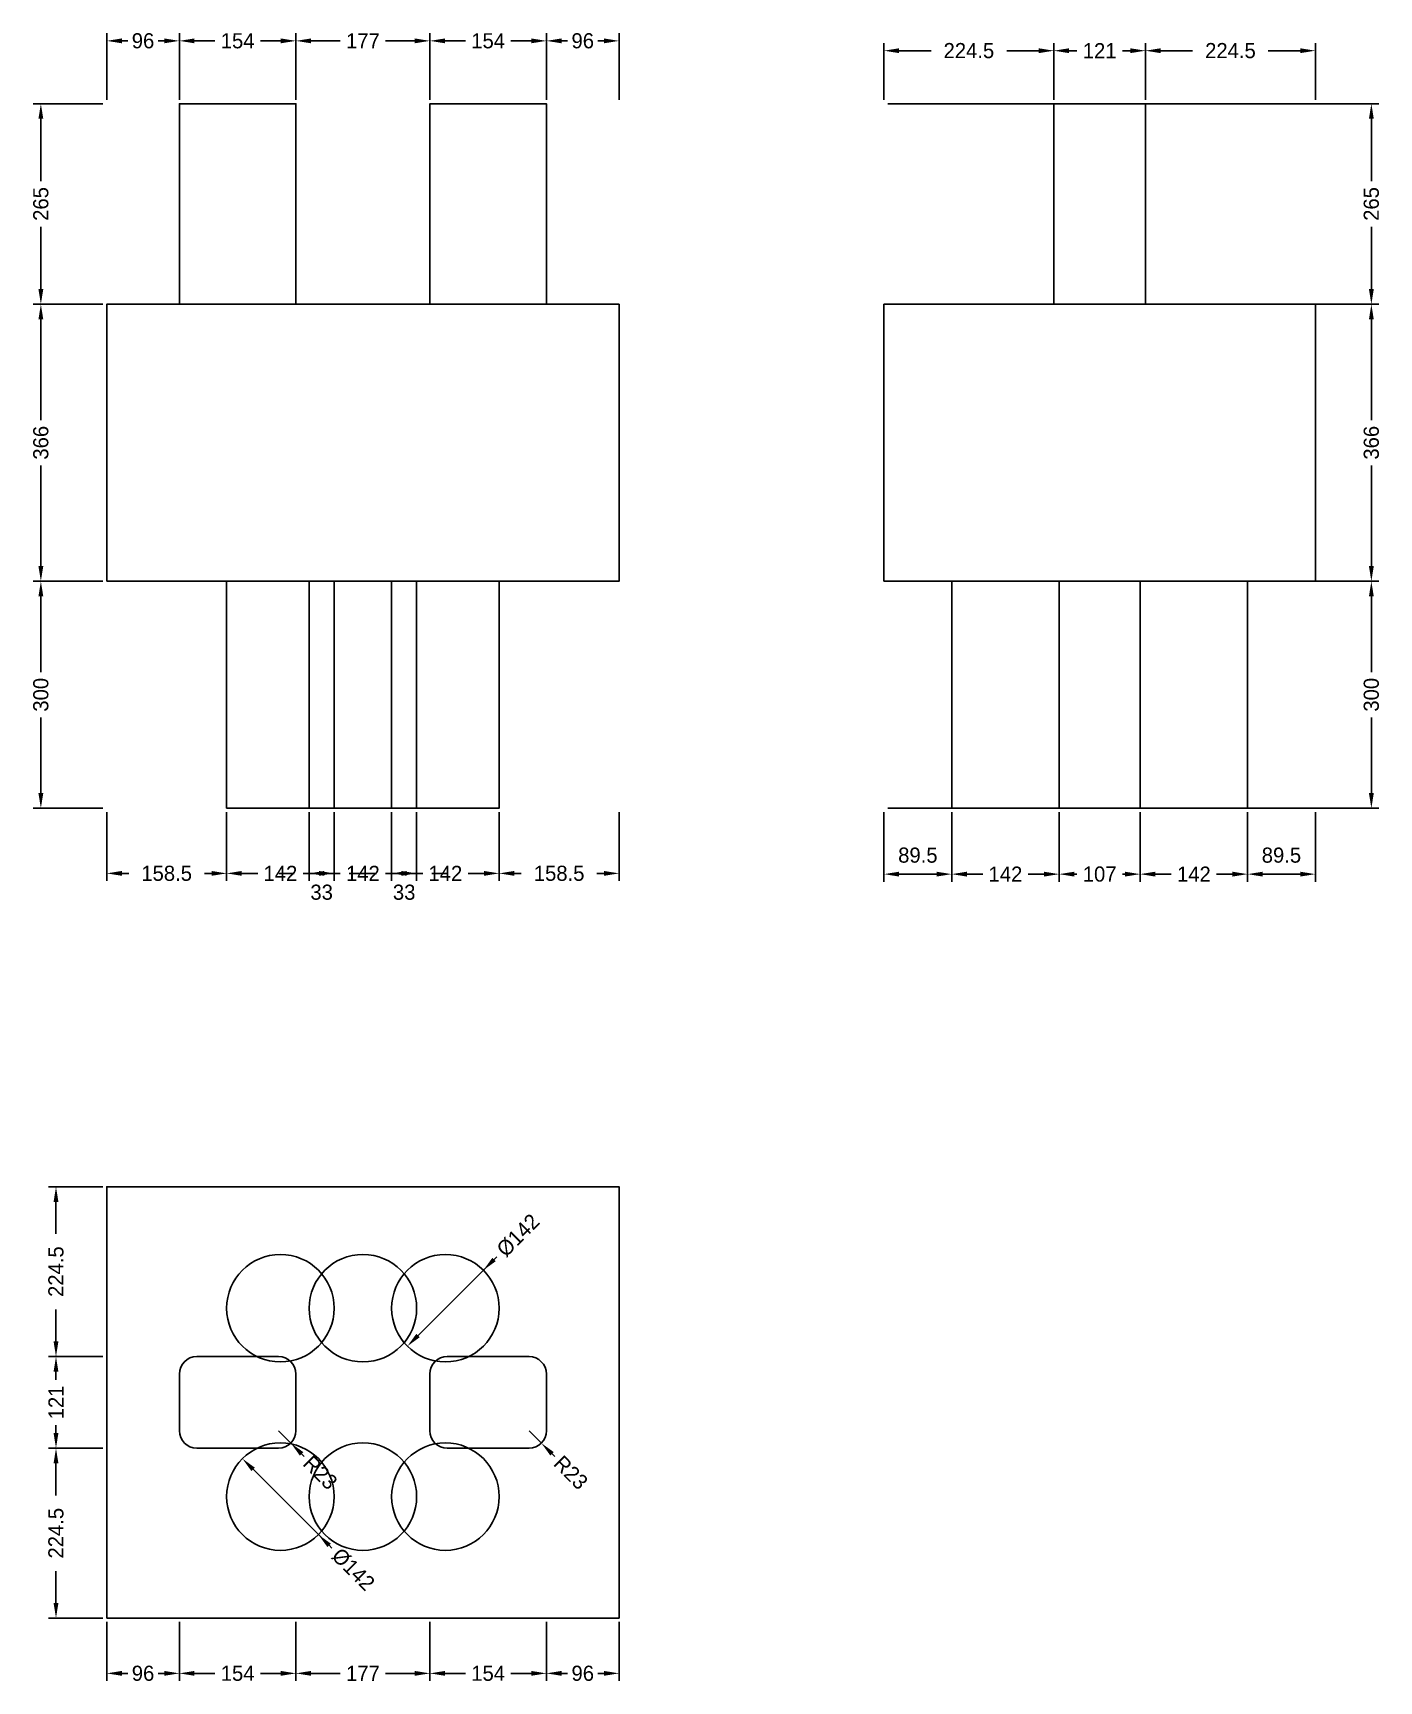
# Model space of a CAD drawing. Header units: metres. Extents: x -97 to 1681, y -83 to 2094.
import ezdxf

# ---------------------------------------------------------------- set-up
doc = ezdxf.new("R2010")
doc.units = ezdxf.units.M
for name, color, linetype in [('chengtai', 7, 'Continuous'), ('dunzhu', 7, 'Continuous'), ('zhuangji', 7, 'Continuous')]:
    doc.layers.add(name, color=color, linetype=linetype)

# ---------------------------------------------------------------- blocks, each defined once
blk = doc.blocks.new('_CLOSEDFILLED')
at = {"color": 0, "linetype": 'BYBLOCK'}
blk.add_solid([(-1, 0.16), (0, 0), (-1, -0.16)], dxfattribs=at)

msp = doc.modelspace()

# ---------------------------------------------------------------- linework, layer by layer
at = {"color": 7}
for p, q in [((0, 2006), (0, 2094)), ((96, 2006), (96, 2094)), ((96, 2006), (96, 2094)), ((250, 2006), (250, 2094)), ((250, 2006), (250, 2094)), ((427, 2006), (427, 2094)), ((427, 2006), (427, 2094)), ((581, 2006), (581, 2094)), ((581, 2006), (581, 2094)), ((677, 2006), (677, 2094)), ((20, 2084), (28, 2084)), ((68, 2084), (76, 2084)), ((116, 2084), (143, 2084)), ((203, 2084), (230, 2084)), ((270, 2084), (308.5, 2084)), ((368.5, 2084), (407, 2084)), ((447, 2084), (474, 2084)), ((534, 2084), (561, 2084)), ((601, 2084), (609, 2084)), ((649, 2084), (657, 2084)), ((1027, 2006), (1027, 2081)), ((1047, 2071), (1089.2, 2071)), ((1189.2, 2071), (1231.5, 2071)), ((1251.5, 2006), (1251.5, 2081)), ((1251.5, 2006), (1251.5, 2081)), ((1271.5, 2071), (1282, 2071)), ((1342, 2071), (1352.5, 2071)), ((1372.5, 2006), (1372.5, 2081)), ((1372.5, 2006), (1372.5, 2081)), ((1392.5, 2071), (1434.8, 2071)), ((1534.8, 2071), (1577, 2071)), ((1597, 2006), (1597, 2081)), ((-5, 2001), (-97, 2001)), ((1032, 2001), (1681, 2001)), ((-87, 1898.5), (-87, 1981)), ((1671, 1898.5), (1671, 1981)), ((-87, 1756), (-87, 1838.5)), ((1671, 1756), (1671, 1838.5)), ((-5, 1736), (-97, 1736)), ((-5, 1736), (-97, 1736)), ((1032, 1736), (1681, 1736)), ((1032, 1736), (1681, 1736)), ((-87, 1583), (-87, 1716)), ((1671, 1583), (1671, 1716)), ((-87, 1390), (-87, 1523)), ((1671, 1390), (1671, 1523)), ((-5, 1370), (-97, 1370)), ((-5, 1370), (-97, 1370)), ((1032, 1370), (1681, 1370)), ((1032, 1370), (1681, 1370)), ((-87, 1250), (-87, 1350)), ((1671, 1250), (1671, 1350)), ((-87, 1090), (-87, 1190)), ((1671, 1090), (1671, 1190)), ((-5, 1070), (-97, 1070)), ((1032, 1070), (1681, 1070)), ((0, 1065), (0, 974)), ((158.5, 1065), (158.5, 974)), ((158.5, 1065), (158.5, 974)), ((267.5, 1065), (267.5, 974)), ((267.5, 1065), (267.5, 974)), ((300.5, 1065), (300.5, 974)), ((300.5, 1065), (300.5, 974)), ((376.5, 1065), (376.5, 974)), ((376.5, 1065), (376.5, 974)), ((409.5, 1065), (409.5, 974)), ((409.5, 1065), (409.5, 974)), ((518.5, 1065), (518.5, 974)), ((518.5, 1065), (518.5, 974)), ((677, 1065), (677, 974)), ((1027, 1065), (1027, 973)), ((1116.5, 1065), (1116.5, 973)), ((1116.5, 1065), (1116.5, 973)), ((1258.5, 1065), (1258.5, 973)), ((1258.5, 1065), (1258.5, 973)), ((1365.5, 1065), (1365.5, 973)), ((1365.5, 1065), (1365.5, 973)), ((1507.5, 1065), (1507.5, 973)), ((1507.5, 1065), (1507.5, 973)), ((1597, 1065), (1597, 973)), ((20, 984), (29.2, 984)), ((129.2, 984), (138.5, 984)), ((178.5, 984), (199.5, 984)), ((247.5, 984), (227.5, 984)), ((259.5, 984), (280.5, 984)), ((300.5, 984), (267.5, 984)), ((287.5, 984), (308.5, 984)), ((320.5, 984), (340.5, 984)), ((356.5, 984), (336.5, 984)), ((368.5, 984), (389.5, 984)), ((409.5, 984), (376.5, 984)), ((396.5, 984), (417.5, 984)), ((429.5, 984), (449.5, 984)), ((477.5, 984), (498.5, 984)), ((538.5, 984), (547.8, 984)), ((647.8, 984), (657, 984)), ((1047, 983), (1096.5, 983)), ((1136.5, 983), (1157.5, 983)), ((1217.5, 983), (1238.5, 983)), ((1278.5, 983), (1282, 983)), ((1342, 983), (1345.5, 983)), ((1385.5, 983), (1406.5, 983)), ((1466.5, 983), (1487.5, 983)), ((1527.5, 983), (1577, 983)), ((-5, 570), (-77, 570)), ((-67, 507.8), (-67, 550)), ((511.8, 473.8), (411.4, 373.4)), ((515.4, 477.4), (511.8, 473.8)), ((-67, 365.5), (-67, 407.8)), ((-5, 345.5), (-77, 345.5)), ((-5, 345.5), (-77, 345.5)), ((-67, 315), (-67, 325.5)), ((-67, 244.5), (-67, 255)), ((227, 247.5), (243.3, 231.2)), ((558, 247.5), (574.3, 231.2)), ((-5, 224.5), (-77, 224.5)), ((-5, 224.5), (-77, 224.5)), ((-67, 162.2), (-67, 204.5)), ((293.8, 96.2), (193.4, 196.6)), ((260.9, 213.6), (257.4, 217.1)), ((591.9, 213.6), (588.4, 217.1)), ((297.4, 92.6), (293.8, 96.2)), ((-67, 20), (-67, 62.2)), ((-5, 0), (-77, 0)), ((0, -5), (0, -83)), ((96, -5), (96, -83)), ((96, -5), (96, -83)), ((250, -5), (250, -83)), ((250, -5), (250, -83)), ((427, -5), (427, -83)), ((427, -5), (427, -83)), ((581, -5), (581, -83)), ((581, -5), (581, -83)), ((677, -5), (677, -83)), ((20, -73), (28, -73)), ((68, -73), (76, -73)), ((116, -73), (143, -73)), ((203, -73), (230, -73)), ((270, -73), (308.5, -73)), ((368.5, -73), (407, -73)), ((447, -73), (474, -73)), ((534, -73), (561, -73)), ((601, -73), (609, -73)), ((649, -73), (657, -73))]:
    msp.add_line(p, q, dxfattribs=at)
at = {"layer": 'chengtai'}
for points in [[(0, 1370), (677, 1370), (677, 1736), (0, 1736), (0, 1370)], [(1027, 1370), (1597, 1370), (1597, 1736), (1027, 1736), (1027, 1370)], [(0, 0), (677, 0), (677, 570), (0, 570), (0, 0)]]:
    msp.add_lwpolyline(points, dxfattribs=at)
at = {"layer": 'Defpoints', "color": 7}
for p in [(0, 2084), (96, 2084), (250, 2084), (427, 2084), (581, 2084), (1027, 2071), (1251.5, 2071), (1372.5, 2071), (0, 2001), (0, 2001), (96, 2001), (96, 2001), (250, 2001), (250, 2001), (427, 2001), (427, 2001), (581, 2001), (581, 2001), (677, 2001), (1027, 2001), (1027, 2001), (1251.5, 2001), (1251.5, 2001), (1372.5, 2001), (1372.5, 2001), (1597, 2001), (-87, 1736), (0, 1736), (0, 1736), (1027, 1736), (1027, 1736), (1671, 1736), (-87, 1370), (0, 1370), (0, 1370), (1027, 1370), (1027, 1370), (1671, 1370), (-87, 1070), (0, 1070), (0, 1070), (158.5, 1070), (158.5, 1070), (267.5, 1070), (267.5, 1070), (300.5, 1070), (300.5, 1070), (376.5, 1070), (376.5, 1070), (409.5, 1070), (409.5, 1070), (518.5, 1070), (518.5, 1070), (677, 1070), (1027, 1070), (1027, 1070), (1116.5, 1070), (1116.5, 1070), (1258.5, 1070), (1258.5, 1070), (1365.5, 1070), (1365.5, 1070), (1507.5, 1070), (1507.5, 1070), (1597, 1070), (1671, 1070), (0, 984), (158.5, 984), (267.5, 984), (300.5, 984), (376.5, 984), (409.5, 984), (518.5, 984), (1027, 983), (1116.5, 983), (1258.5, 983), (1365.5, 983), (1507.5, 983), (0, 570), (497.7, 459.7), (447.5, 409.5), (-67, 345.5), (0, 345.5), (0, 345.5), (227, 247.5), (558, 247.5), (-67, 224.5), (0, 224.5), (0, 224.5), (243.3, 231.2), (574.3, 231.2), (229.5, 160.5), (279.7, 110.3), (-67, 0), (0, 0), (0, 0), (96, 0), (96, 0), (250, 0), (250, 0), (427, 0), (427, 0), (581, 0), (581, 0), (677, 0), (0, -73), (96, -73), (250, -73), (427, -73), (581, -73)]:
    msp.add_point(p, dxfattribs=at)
at = {"layer": 'dunzhu'}
for p, q in [((227, 345.5), (119, 345.5)), ((558, 345.5), (450, 345.5)), ((96, 322.5), (96, 247.5)), ((250, 247.5), (250, 322.5)), ((427, 322.5), (427, 247.5)), ((581, 247.5), (581, 322.5)), ((119, 224.5), (227, 224.5)), ((450, 224.5), (558, 224.5))]:
    msp.add_line(p, q, dxfattribs=at)
for points in [[(96, 1736), (250, 1736), (250, 2001), (96, 2001), (96, 1736)], [(427, 1736), (581, 1736), (581, 2001), (427, 2001), (427, 1736)], [(1251.5, 1736), (1372.5, 1736), (1372.5, 2001), (1251.5, 2001), (1251.5, 1736)]]:
    msp.add_lwpolyline(points, dxfattribs=at)
for centre, start, end in [((119, 322.5), 90, 180), ((227, 322.5), 0, 90), ((450, 322.5), 90, 180), ((558, 322.5), 0, 90), ((119, 247.5), 180, 270), ((227, 247.5), 270, 360), ((450, 247.5), 180, 270), ((558, 247.5), 270, 360)]:
    msp.add_arc(centre, 23, start, end, dxfattribs=at)
at = {"layer": 'zhuangji'}
for points in [[(158.5, 1070), (300.5, 1070), (300.5, 1370), (158.5, 1370), (158.5, 1070)], [(267.5, 1070), (409.5, 1070), (409.5, 1370), (267.5, 1370), (267.5, 1070)], [(376.5, 1070), (518.5, 1070), (518.5, 1370), (376.5, 1370), (376.5, 1070)], [(1116.5, 1070), (1258.5, 1070), (1258.5, 1370), (1116.5, 1370), (1116.5, 1070)], [(1365.5, 1070), (1507.5, 1070), (1507.5, 1370), (1365.5, 1370), (1365.5, 1070)]]:
    msp.add_lwpolyline(points, dxfattribs=at)
for centre in [(229.5, 409.5), (229.5, 409.5), (338.5, 409.5), (338.5, 409.5), (447.5, 409.5), (447.5, 409.5), (229.5, 160.5), (229.5, 160.5), (338.5, 160.5), (338.5, 160.5), (447.5, 160.5), (447.5, 160.5)]:
    msp.add_circle(centre, 71, dxfattribs=at)

# ---------------------------------------------------------------- block references
at = {"color": 7, "xscale": 20, "yscale": 20}
for p, rotation in [((0, 2084), 180), ((96, 2084), 180), ((250, 2084), 180), ((427, 2084), 180), ((581, 2084), 180), ((1027, 2071), 180), ((1251.5, 2071), 180), ((1372.5, 2071), 180), ((-87, 2001), 90), ((1671, 2001), 90), ((-87, 1736), 270), ((1671, 1736), 270), ((-87, 1736), 90), ((1671, 1736), 90), ((-87, 1370), 270), ((1671, 1370), 270), ((-87, 1370), 90), ((1671, 1370), 90), ((-87, 1070), 270), ((1671, 1070), 270), ((0, 984), 180), ((158.5, 984), 180), ((267.5, 984), 180), ((267.5, 984), 180), ((376.5, 984), 180), ((376.5, 984), 180), ((518.5, 984), 180), ((1027, 983), 180), ((1116.5, 983), 180), ((1258.5, 983), 180), ((1365.5, 983), 180), ((1507.5, 983), 180), ((-67, 570), 90), ((497.7, 459.7), 225), ((397.3, 359.3), 225), ((-67, 345.5), 270), ((-67, 345.5), 90), ((-67, 224.5), 270), ((-67, 224.5), 90), ((243.3, 231.2), 134.99999999999994), ((574.3, 231.2), 135), ((179.3, 210.7), 135), ((279.7, 110.3), 135), ((-67, 0), 270), ((0, -73), 180), ((96, -73), 180), ((250, -73), 180), ((427, -73), 180), ((581, -73), 180)]:
    msp.add_blockref('_CLOSEDFILLED', p, dxfattribs=dict(at, rotation=rotation))
for p in [(96, 2084), (250, 2084), (427, 2084), (581, 2084), (677, 2084), (1251.5, 2071), (1372.5, 2071), (1597, 2071), (158.5, 984), (300.5, 984), (300.5, 984), (409.5, 984), (409.5, 984), (518.5, 984), (677, 984), (1116.5, 983), (1258.5, 983), (1365.5, 983), (1507.5, 983), (1597, 983), (96, -73), (250, -73), (427, -73), (581, -73), (677, -73)]:
    msp.add_blockref('_CLOSEDFILLED', p, dxfattribs=at)

# ---------------------------------------------------------------- texts
at = {"color": 7, "char_height": 20, "attachment_point": 5}
for s, insert in [('96', (48, 2084)), ('154', (173, 2084)), ('177', (338.5, 2084)), ('154', (504, 2084)), ('96', (629, 2084)), ('224.5', (1139.2, 2071)), ('121', (1312, 2071)), ('224.5', (1484.8, 2071)), ('89.5', (1071.8, 1008)), ('89.5', (1552.2, 1008)), ('158.5', (79.2, 984)), ('142', (229.5, 984)), ('142', (338.5, 984)), ('142', (447.5, 984)), ('158.5', (597.8, 984)), ('142', (1187.5, 983)), ('107', (1312, 983)), ('142', (1436.5, 983)), ('33', (284, 959)), ('33', (393, 959)), ('96', (48, -73)), ('154', (173, -73)), ('177', (338.5, -73)), ('154', (504, -73)), ('96', (629, -73))]:
    msp.add_mtext(s, dxfattribs=dict(at, insert=insert))
for s, insert, rotation in [('265', (-87, 1868.5), 90), ('265', (1671, 1868.5), 90), ('366', (-87, 1553), 90), ('366', (1671, 1553), 90), ('300', (-87, 1220), 90), ('300', (1671, 1220), 90), ('%%c142', (543.7, 505.7), 45), ('224.5', (-67, 457.8), 90), ('121', (-67, 285), 90), ('R23', (282.2, 192.3), 315), ('R23', (613.2, 192.3), 315), ('224.5', (-67, 112.2), 90), ('%%c142', (325.7, 64.3), 315)]:
    msp.add_mtext(s, dxfattribs=dict(at, insert=insert, rotation=rotation))

doc.saveas('drawing.dxf')
